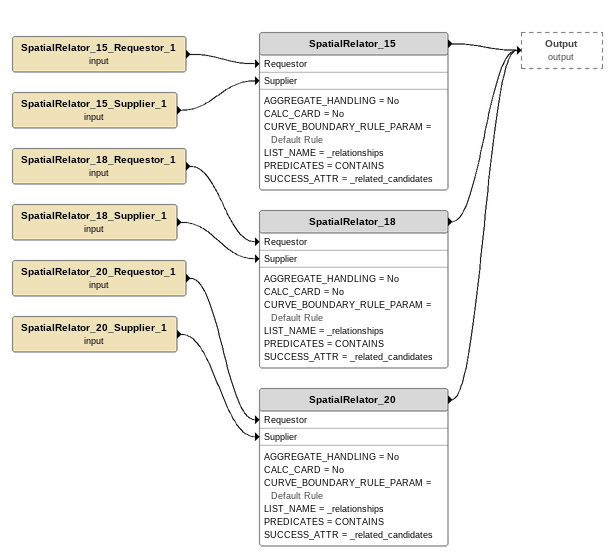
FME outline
SpatialRelator_15_Requestor_1 (input)
    -> SpatialRelator_15 [Requestor]
SpatialRelator_15_Supplier_1 (input)
    -> SpatialRelator_15 [Supplier]
SpatialRelator_15
    AGGREGATE_HANDLING = No
    CALC_CARD = No
    CURVE_BOUNDARY_RULE_PARAM = Default Rule
    LIST_NAME = _relationships
    PREDICATES = CONTAINS
    SUCCESS_ATTR = _related_candidates
    -> Output (output)
SpatialRelator_20_Requestor_1 (input)
    -> SpatialRelator_20 [Requestor]
SpatialRelator_20_Supplier_1 (input)
    -> SpatialRelator_20 [Supplier]
SpatialRelator_20
    AGGREGATE_HANDLING = No
    CALC_CARD = No
    CURVE_BOUNDARY_RULE_PARAM = Default Rule
    LIST_NAME = _relationships
    PREDICATES = CONTAINS
    SUCCESS_ATTR = _related_candidates
    -> Output (output)
SpatialRelator_18_Requestor_1 (input)
    -> SpatialRelator_18 [Requestor]
SpatialRelator_18_Supplier_1 (input)
    -> SpatialRelator_18 [Supplier]
SpatialRelator_18
    AGGREGATE_HANDLING = No
    CALC_CARD = No
    CURVE_BOUNDARY_RULE_PARAM = Default Rule
    LIST_NAME = _relationships
    PREDICATES = CONTAINS
    SUCCESS_ATTR = _related_candidates
    -> Output (output)
